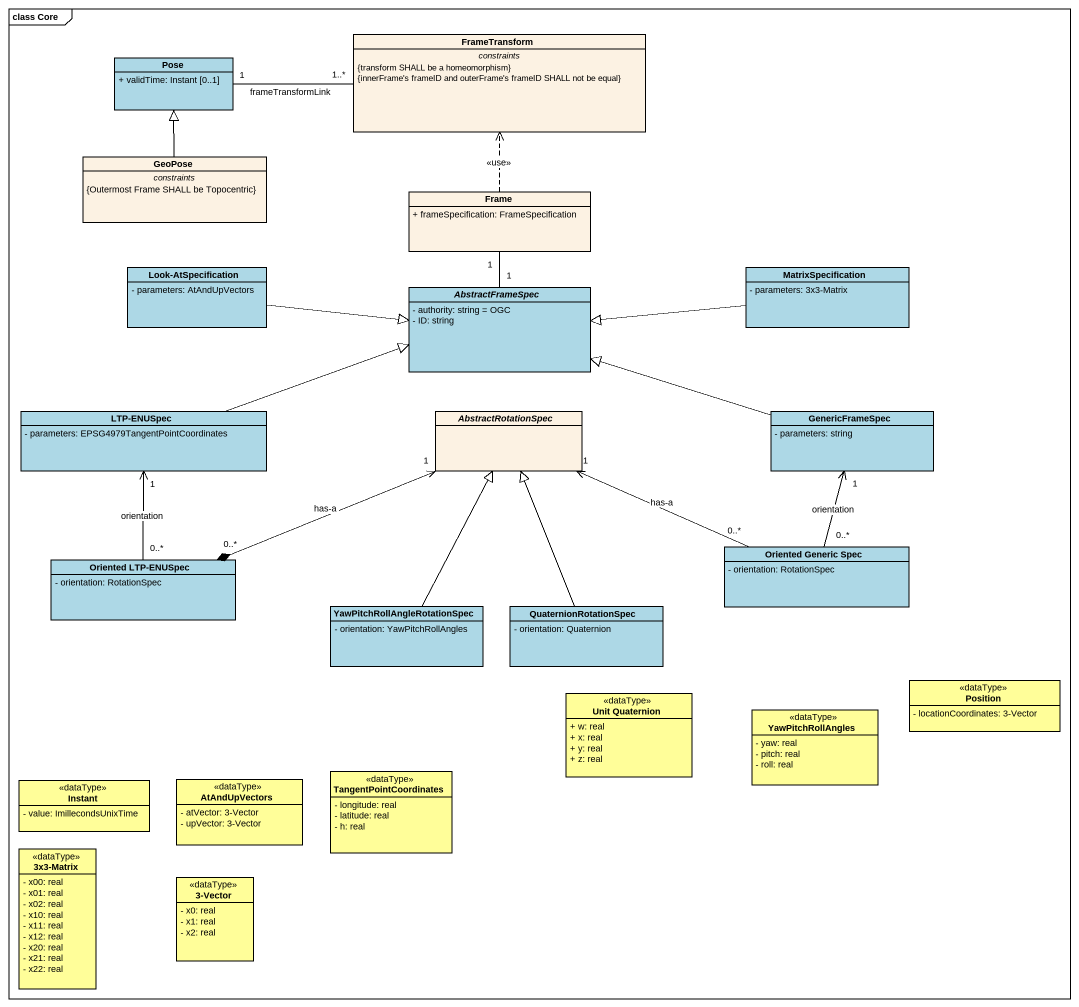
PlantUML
@startuml
mainframe class Core
hide circle
hide empty members
skinparam classAttributeIconSize 0
class FrameTransform {
  -- constraints --
  {transform SHALL be a homeomorphism}
  {innerFrame's frameID and outerFrame's frameID SHALL not be equal}
}
class Pose #ADD8E6 {
  + validTime: Instant [0..1]
}
class GeoPose {
  -- constraints --
  {Outermost Frame SHALL be Topocentric}
}
class "Frame" as Frame_ {
  + frameSpecification: FrameSpecification
}
class "Look-AtSpecification" as Look_AtSpecification #ADD8E6 {
  - parameters: AtAndUpVectors
}
class MatrixSpecification #ADD8E6 {
  - parameters: 3x3-Matrix
}
abstract class AbstractFrameSpec #ADD8E6 {
  - authority: string = OGC
  - ID: string
}
class "LTP-ENUSpec" as LTP_ENUSpec #ADD8E6 {
  - parameters: EPSG4979TangentPointCoordinates
}
abstract class AbstractRotationSpec
class GenericFrameSpec #ADD8E6 {
  - parameters: string
}
class "Oriented LTP-ENUSpec" as Oriented_LTP_ENUSpec #ADD8E6 {
  - orientation: RotationSpec
}
class "Oriented Generic Spec" as Oriented_Generic_Spec #ADD8E6 {
  - orientation: RotationSpec
}
class "YawPitchRollAngleRotationSpec" as YawPitchRollAngleRotationSpe #ADD8E6 {
  - orientation: YawPitchRollAngles
}
class QuaternionRotationSpec #ADD8E6 {
  - orientation: Quaternion
}
class "Unit Quaternion" as Unit_Quaternion <<dataType>> #FFFE99 {
  + w: real
  + x: real
  + y: real
  + z: real
}
class Position <<dataType>> #FFFE99 {
  - locationCoordinates: 3-Vector
}
class YawPitchRollAngles <<dataType>> #FFFE99 {
  - yaw: real
  - pitch: real
  - roll: real
}
class Instant <<dataType>> #FFFE99 {
  - value: ImillecondsUnixTime
}
class AtAndUpVectors <<dataType>> #FFFE99 {
  - atVector: 3-Vector
  - upVector: 3-Vector
}
class TangentPointCoordinates <<dataType>> #FFFE99 {
  - longitude: real
  - latitude: real
  - h: real
}
class "3x3-Matrix" as c3x3_Matrix <<dataType>> #FFFE99 {
  - x00: real
  - x01: real
  - x02: real
  - x10: real
  - x11: real
  - x12: real
  - x20: real
  - x21: real
  - x22: real
}
class "3-Vector" as c3_Vector <<dataType>> #FFFE99 {
  - x0: real
  - x1: real
  - x2: real
}
Pose "1" -right- "1..*" FrameTransform : frameTransformLink
GeoPose -up-|> Pose
Frame_ .up.> FrameTransform : <<use>>
Look_AtSpecification -right-|> AbstractFrameSpec
MatrixSpecification -left-|> AbstractFrameSpec
AbstractFrameSpec "1" -up- "1" Frame_
LTP_ENUSpec -right-|> AbstractFrameSpec
GenericFrameSpec -left-|> AbstractFrameSpec
Oriented_LTP_ENUSpec "0..*" -up-> "1" LTP_ENUSpec : orientation
Oriented_LTP_ENUSpec "0..*" *-right-> "1" AbstractRotationSpec : has-a
Oriented_Generic_Spec "0..*" -left-> "1" AbstractRotationSpec : has-a
Oriented_Generic_Spec "0..*" -up-> "1" GenericFrameSpec : orientation
YawPitchRollAngleRotationSpe -up-|> AbstractRotationSpec
QuaternionRotationSpec -up-|> AbstractRotationSpec
@enduml
